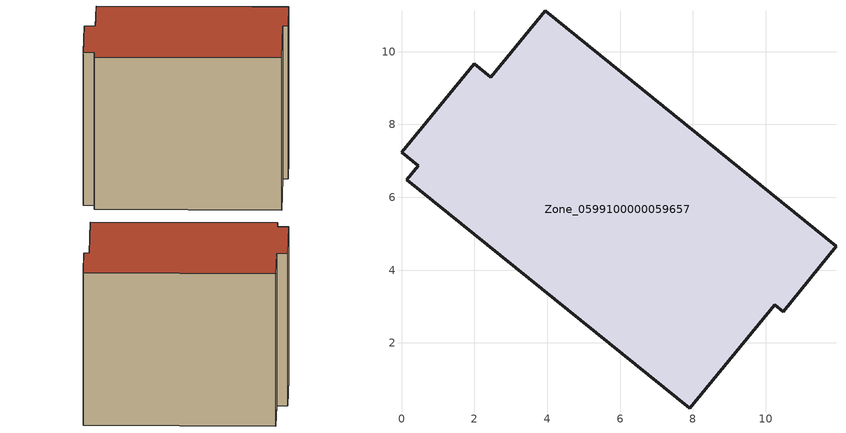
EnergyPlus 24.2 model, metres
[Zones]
Zone_0599100000059657
 floor ground (C_G): 3.95,11.12 11.93,4.66 10.48,2.86 10.25,3.05 7.92,0.21 0.15,6.48 0.46,6.86 0,7.24 1.99,9.67 2.45,9.29 z0
 wall outside (C_F): 11.93,4.66 3.95,11.12 2.45,9.29 1.99,9.67 0,7.24 0.46,6.86 0.15,6.48 7.92,0.21 10.25,3.05 10.48,2.86 11.93,4.66 z0:9.11
 roof outside (C_R): 0.15,6.48 7.92,0.21 10.25,3.05 10.48,2.86 11.93,4.66 3.95,11.12 2.45,9.29 1.99,9.67 0,7.24 0.46,6.86 z9.11
[BUILDING]
Pand.0599100000059657: North Axis=0; Terrain=City; Loads Convergence Tolerance Value=0.04; Temperature Convergence Tolerance Value=0.4; Solar Distribution=FullExterior; Maximum Number of Warmup Days=25; Minimum Number of Warmup Days=1
[Site:Location]
Rotterdam.The.Hague.AP_ZH_NLD Design_Conditions: Latitude=51.96; Longitude=4.45; Time Zone=1; Elevation=-4.5
[SITE:GROUNDTEMPERATURE:BUILDINGSURFACE]
18, 18, 18, 18, 18, 18, 18, 18, 18, 18, 18, 18
[MATERIAL] Thermal Absorptance=0.9; Solar Absorptance=0.7; Visible Absorptance=0.7
Name | Roughness | Thickness | Conductivity | Density | Specific Heat
G.TI.1946-1964 | MediumSmooth | 0.15 | 1 | 540 | 1210
F.TI.1946-1964 | Rough | 0.3 | 0.857143 | 1920 | 840
R.TI.1946-1964 | MediumRough | 0.2 | 0.277778 | 1500 | 1000
[CONSTRUCTION]
C_G: G.TI.1946-1964
C_F: F.TI.1946-1964
C_R: R.TI.1946-1964
[ZONE]
Zone_0599100000059657: Type=1; Multiplier=1; Ceiling Height=Autocalculate; Volume=Autocalculate; Floor Area=autocalculate; Part of Total Floor Area=Yes
[ZONEINFILTRATION:DESIGNFLOWRATE]
Infil_Zone_0599100000059657: Zone or ZoneList or Space or SpaceList=Zone_0599100000059657; Schedule=AlwaysOn; Design Flow Rate Calculation Method=Flow/Area; Flow Rate per Floor Area=0.003; Constant Term Coefficient=1; Temperature Term Coefficient=0; Velocity Term Coefficient=0; Velocity Squared Term Coefficient=0
[HVACTEMPLATE:ZONE:IDEALLOADSAIRSYSTEM]
Zone_0599100000059657: Maximum Heating Supply Air Temperature=50; Minimum Cooling Supply Air Temperature=13; Maximum Heating Supply Air Humidity Ratio=0.0156; Minimum Cooling Supply Air Humidity Ratio=0.0077; Heating Limit=NoLimit; Cooling Limit=NoLimit; Dehumidification Control Type=ConstantSensibleHeatRatio; Cooling Sensible Heat Ratio=0.7; Dehumidification Setpoint=60; Humidification Control Type=None; Humidification Setpoint=30; Outdoor Air Method=None; Outdoor Air Flow Rate per Person=0.00944; Outdoor Air Flow Rate per Zone Floor Area=0; Outdoor Air Flow Rate per Zone=0; Demand Controlled Ventilation Type=None; Outdoor Air Economizer Type=NoEconomizer; Heat Recovery Type=None; Sensible Heat Recovery Effectiveness=0.7; Latent Heat Recovery Effectiveness=0.65
[ZONECONTROL:THERMOSTAT]
ThermostatControl_Zone_0599100000059657: Zone or ZoneList=Zone_0599100000059657; Control Type Schedule=DualSetpointControlType; Control 1=Thermostat_Zone_0599100000059657; Temperature Difference Between Cutout And Setpoint=0
[THERMOSTATSETPOINT:DUALSETPOINT]
Thermostat_Zone_0599100000059657: Heating Setpoint Temperature Schedule=HeatingSetpoint_Zone_0599100000059657; Cooling Setpoint Temperature Schedule=CoolingSetpoint_Zone_0599100000059657
[SCHEDULE:COMPACT]
HeatingSetpoint_Zone_0599100000059657: Through: 12/31, For: AllDays, Until: 24:00, 21
CoolingSetpoint_Zone_0599100000059657: Through: 12/31, For: AllDays, Until: 24:00, 24
DualSetpointControlType: Through: 12/31, For: AllDays, Until: 24:00, 4
AlwaysOn: Through: 12/31, For: AllDays, Until: 24:00, 1
